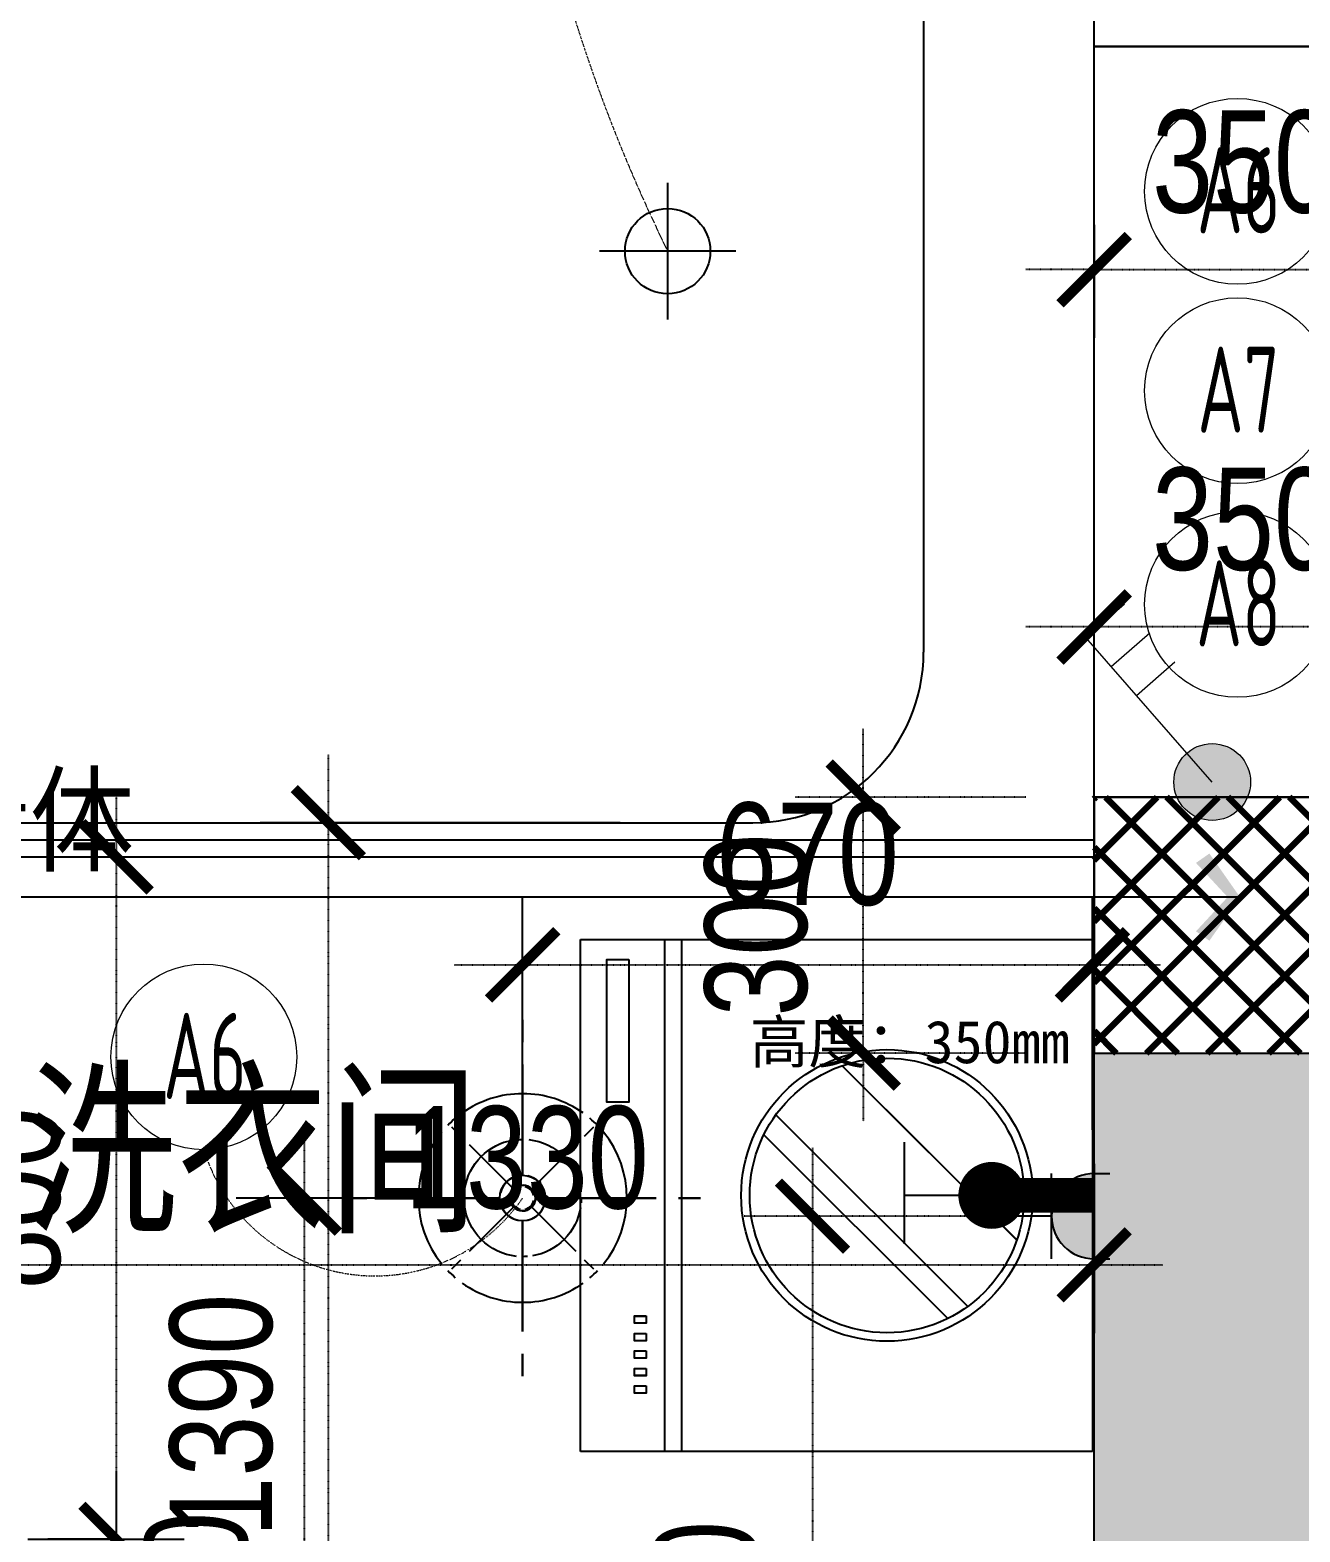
# Model space of a CAD drawing. Header units: millimetres. Extents: x -23568 to 99064, y -162914 to -58422.
# Drawn here: x 26440 to 27929, y -157088 to -155327 of the extents above; entities that cross this region are included whole.
import ezdxf
from ezdxf.enums import TextEntityAlignment as Align

# ---------------------------------------------------------------- set-up
doc = ezdxf.new("R2010")
doc.units = ezdxf.units.MM
doc.header["$LTSCALE"] = 0.01
doc.linetypes.add('ACAD_ISO03W100', pattern=[30, 12, -18])
for name, color, linetype in [('09-天花灯具', 53, 'Continuous'), ('FF-FURN【平面家具】', 51, 'Continuous'), ('FF-TEXT【平面文字】', 50, 'Continuous'), ('layer 1', 7, 'Continuous'), ('RC-Dim【灯具尺寸】', 2, 'Continuous'), ('RC-FIN【天花造型】', 30, 'Continuous'), ('X▲【插座定位】', 30, 'Continuous'), ('布局图框', 1, 'Continuous'), ('水路图', 126, 'Continuous'), ('给排水', 251, 'Continuous')]:
    doc.layers.add(name, color=color, linetype=linetype)
for name, color, linetype, lineweight in [('FF-Dim【平面家具尺】', 44, 'Continuous', 0), ('Q◆【 新建墙体填充】', 51, 'Continuous', 0), ('RC-Dim【天花尺寸】', 44, 'Continuous', 0), ('X▲【平面开关】', 31, 'Continuous', 0)]:
    doc.layers.add(name, color=color, linetype=linetype, lineweight=lineweight)
doc.styles.add('-宋体', font='simfang.ttf', dxfattribs={"width": 0.8})
doc.styles.add('CCD_DIM', font='ARCHS.SHX', dxfattribs={"width": 0.7})
doc.styles.add('DIM_FONT', font='SIMPLEX.shx', dxfattribs={"width": 0.8})
doc.styles.add('宋体', font='')
doc.styles.add('尺寸', font='')
doc.styles.add('英文字体', font='stylu.ttf', dxfattribs={"width": 0.8})
doc.styles.get('宋体').set_extended_font_data('SimSun')
doc.styles.get('尺寸').set_extended_font_data('SimSun')
doc.dimstyles.new('t-60', dxfattribs={"dimscale": 80, "dimtxt": 2.3, "dimasz": 1, "dimexe": 1, "dimexo": 1, "dimgap": 0.5, "dimtad": 0, "dimdec": 0, "dimrnd": 5, "dimzin": 0, "dimdsep": 46, "dimtxsty": '英文字体', "dimblk": 'ARCHTICK', "dimcen": 0.09, "dimdle": 1, "dimclrd": 8, "dimclre": 8, "dimclrt": 2, "dimadec": 0, "dimazin": 0, "dimtfac": 1, "dimtdec": 0, "dimtix": 1, "dimtmove": 2, "dimatfit": 2, "dimldrblk": 'DOT', "dimfxl": 0, "dimtvp": 1, "dimtolj": 1, "dimtzin": 0, "dimarcsym": 0})
doc.dimstyles.new('尺寸标注1：60', dxfattribs={"dimscale": 60, "dimtxt": 2, "dimasz": 1, "dimexe": 2, "dimexo": 2, "dimgap": 0.6, "dimtad": 1, "dimdec": 0, "dimdsep": 46, "dimtxsty": '宋体', "dimblk": 'WS-cj', "dimcen": 1, "dimclrd": 44, "dimclre": 44, "dimclrt": 2, "dimadec": 0, "dimazin": 2, "dimtfac": 1, "dimtdec": 4, "dimtix": 1, "dimtmove": 2, "dimatfit": 3, "dimldrblk": 'CCD_Leader_Arrow', "dimfxl": 0, "dimtolj": 1, "dimarcsym": 0})

# ---------------------------------------------------------------- blocks, each defined once
blk = doc.blocks.new('A$C1771071B')
at = {"color": 4}
for p, q in [((0, 0), (0, 600)), ((0, 600), (600, 600)), ((600, 600), (600, 0)), ((0, 118.4), (600, 118.4)), ((600, 0), (0, 0))]:
    blk.add_line(p, q, dxfattribs=at)
at = {"color": 8}
for p, q in [((352.3, 511.4), (147.9, 306.5)), ((430.1, 454), (205.6, 228.9)), ((444.2, 430.7), (228.9, 214.8)), ((0, 98.4), (600, 98.4))]:
    blk.add_line(p, q, dxfattribs=at)
for points in [[(441.3, 77), (449.9, 77), (449.9, 63.3), (441.3, 63.3)], [(461.8, 77), (470.3, 77), (470.3, 63.3), (461.8, 63.3)], [(482.3, 77), (490.8, 77), (490.8, 63.3), (482.3, 63.3)], [(502.7, 77), (511.3, 77), (511.3, 63.3), (502.7, 63.3)], [(523.2, 77), (531.7, 77), (531.7, 63.3), (523.2, 63.3)], [(23.5, 56.5), (190.6, 56.5), (190.6, 30.9), (23.5, 30.9)]]:
    blk.add_lwpolyline(points, close=True, dxfattribs=at)
for radius in [170.9, 160.9]:
    blk.add_circle((300, 359.2), radius, dxfattribs=at)
blk = doc.blocks.new('_ArchTick')
at = {"color": 0, "linetype": 'ByBlock', "const_width": 0.15}
blk.add_lwpolyline([(-0.5, -0.5), (0.5, 0.5)], dxfattribs=at)
blk = doc.blocks.new('*D577')
at = {"layer": 'Defpoints', "color": 0, "transparency": 16777216}
for p in [(26357.5, -156576.2), (27687.5, -156576.2), (27687.5, -156774.4)]:
    blk.add_point(p, dxfattribs=at)
at = {"layer": 'FF-Dim【平面家具尺】', "color": 8, "lineweight": -2, "transparency": 16777216}
for p, q in [((26357.5, -156656.2), (26357.5, -156854.4)), ((27687.5, -156656.2), (27687.5, -156854.4))]:
    blk.add_line(p, q, dxfattribs=at)
at = {"layer": 'FF-Dim【平面家具尺】', "color": 8, "linetype": 'ACAD_ISO03W100', "lineweight": -2, "transparency": 16777216}
blk.add_line((26277.5, -156774.4), (27767.5, -156774.4), dxfattribs=at)
at = {"layer": 'FF-Dim【平面家具尺】', "color": 8, "lineweight": -2, "transparency": 16777216, "xscale": 80, "yscale": 80, "zscale": 80, "rotation": 180}
blk.add_blockref('_ArchTick', (26357.5, -156774.4), dxfattribs=at)
at = {"layer": 'FF-Dim【平面家具尺】', "color": 8, "lineweight": -2, "transparency": 16777216, "xscale": 80, "yscale": 80, "zscale": 80}
blk.add_blockref('_ArchTick', (27687.5, -156774.4), dxfattribs=at)
at = {"layer": 'FF-Dim【平面家具尺】', "color": 2, "transparency": 16777216, "insert": (27022.5, -156649.2), "char_height": 120, "attachment_point": 5, "style": '英文字体'}
blk.add_mtext('\\A1;1330', dxfattribs=at)
blk = doc.blocks.new('_DOT')
at = {"color": 0, "linetype": 'ByBlock'}
blk.add_line((-0.5, 0), (-1, 0), dxfattribs=at)
at = {"color": 0, "linetype": 'ByBlock', "const_width": 0.5}
blk.add_lwpolyline([(-0.25, 0, 1), (0.25, 0, 1)], format="xyb", close=True, dxfattribs=at)
blk = doc.blocks.new('*D579')
at = {"layer": 'Defpoints', "color": 0, "transparency": 16777216}
for p in [(26625.9, -157096.2), (26540.8, -157646.2), (26625.9, -157646.2)]:
    blk.add_point(p, dxfattribs=at)
at = {"layer": 'FF-Dim【平面家具尺】', "color": 8, "linetype": 'ACAD_ISO03W100', "lineweight": -2, "transparency": 16777216}
blk.add_line((26540.8, -157016.2), (26540.8, -157726.2), dxfattribs=at)
at = {"layer": 'FF-Dim【平面家具尺】', "color": 8, "lineweight": -2, "transparency": 16777216}
for p, q in [((26545.9, -157096.2), (26460.8, -157096.2)), ((26545.9, -157646.2), (26460.8, -157646.2))]:
    blk.add_line(p, q, dxfattribs=at)
at = {"layer": 'FF-Dim【平面家具尺】', "color": 8, "lineweight": -2, "transparency": 16777216, "xscale": 80, "yscale": 80, "zscale": 80}
for p, rotation in [((26540.8, -157096.2), 90), ((26540.8, -157646.2), 270)]:
    blk.add_blockref('_ArchTick', p, dxfattribs=dict(at, rotation=rotation))
at = {"layer": 'FF-Dim【平面家具尺】', "color": 2, "transparency": 16777216, "insert": (26414.8, -157371.2), "char_height": 120, "attachment_point": 5, "rotation": 90, "style": '英文字体'}
blk.add_mtext('\\A1;550', dxfattribs=at)
blk = doc.blocks.new('*D580')
at = {"layer": 'Defpoints', "color": 0, "transparency": 16777216}
for p in [(26357.5, -156296.2), (26357.5, -157096.2), (26540.8, -157096.2)]:
    blk.add_point(p, dxfattribs=at)
at = {"layer": 'FF-Dim【平面家具尺】', "color": 8, "linetype": 'ACAD_ISO03W100', "lineweight": -2, "transparency": 16777216}
blk.add_line((26540.8, -156216.2), (26540.8, -157176.2), dxfattribs=at)
at = {"layer": 'FF-Dim【平面家具尺】', "color": 8, "lineweight": -2, "transparency": 16777216}
for p, q in [((26437.5, -156296.2), (26620.8, -156296.2)), ((26437.5, -157096.2), (26620.8, -157096.2))]:
    blk.add_line(p, q, dxfattribs=at)
at = {"layer": 'FF-Dim【平面家具尺】', "color": 8, "lineweight": -2, "transparency": 16777216, "xscale": 80, "yscale": 80, "zscale": 80}
for p, rotation in [((26540.8, -156296.2), 90), ((26540.8, -157096.2), 270)]:
    blk.add_blockref('_ArchTick', p, dxfattribs=dict(at, rotation=rotation))
at = {"layer": 'FF-Dim【平面家具尺】', "color": 2, "transparency": 16777216, "insert": (26415.8, -156696.2), "char_height": 120, "attachment_point": 5, "rotation": 90, "style": '英文字体'}
blk.add_mtext('\\A1;800', dxfattribs=at)
blk = doc.blocks.new('ADFADAW')
at = {"layer": 'Defpoints'}
h = blk.add_hatch(color=251, dxfattribs=at)
h.dxf.hatch_style = 1
h.paths.add_polyline_path([(22067.5, -166462.6), (21407.5, -166462.6), (21407.5, -171702.6), (21627.5, -171702.6), (21697.5, -171702.6), (21697.5, -167912.6), (22067.5, -167912.6)])
h.paths.add_polyline_path([(27427.5, -167912.6), (27687.5, -167912.6), (27687.5, -170562.6), (28037.5, -170562.6), (28037.5, -167312.6), (28037.5, -166702.6), (27427.5, -166702.6)])
h.paths.add_polyline_path([(30847.5, -167312.6), (30847.5, -169162.6), (31027.5, -169162.6), (31027.5, -166462.6), (30447.5, -166462.6), (30447.5, -166702.6), (30447.5, -167312.6)])
h.paths.add_polyline_path([(32877.5, -171702.6), (32877.5, -168722.6), (32477.5, -168722.6), (32477.5, -168962.6), (32637.5, -168962.6), (32637.5, -171462.6), (29557.5, -171462.6), (29557.5, -174282.6), (29797.5, -174282.6), (29797.5, -171702.6)])
h.paths.add_polyline_path([(28037.5, -172742.6), (27687.5, -172742.6), (27687.5, -175132.6), (28037.5, -175132.6)])
h.paths.add_polyline_path([(19547.5, -175182.6), (20787.5, -175182.6), (20787.5, -174942.6), (19787.5, -174942.6), (19787.5, -171702.6), (19787.5, -171462.6), (19547.5, -171462.6)])
at = {"layer": 'Defpoints', "color": 251}
for p, q in [((27687.5, -171562.6), (27687.5, -171462.6)), ((29557.5, -171562.6), (27687.5, -171562.6)), ((27687.5, -171562.6), (28037.5, -171562.6)), ((27687.5, -172442.6), (27687.5, -171562.6)), ((28037.5, -172442.6), (27687.5, -172442.6)), ((28037.5, -172442.6), (27687.5, -172442.6)), ((27687.5, -172442.6), (27687.5, -172742.6)), ((25957.5, -172492.6), (27687.5, -172492.6)), ((25957.5, -172512.6), (27687.5, -172512.6)), ((27085.4, -172609.5), (27685.4, -172609.5)), ((27085.4, -173209.5), (27085.4, -172609.5)), ((27183.8, -172609.5), (27183.8, -173209.5)), ((27203.8, -172609.5), (27203.8, -173209.5)), ((27685.4, -172609.5), (27685.4, -173209.5)), ((27116.3, -172800.1), (27116.3, -172632.9)), ((27116.3, -172632.9), (27141.9, -172632.9)), ((27141.9, -172632.9), (27141.9, -172800.1)), ((27687.5, -175132.6), (27687.5, -172742.6)), ((27687.5, -172742.6), (28037.5, -172742.6)), ((27687.5, -172742.6), (28037.5, -172742.6)), ((27596.8, -172961.7), (27391.9, -172757.4)), ((27141.9, -172800.1), (27116.3, -172800.1)), ((27539.4, -173039.5), (27314.3, -172815)), ((27516.1, -173053.6), (27300.2, -172838.3)), ((27148.7, -173059.3), (27148.7, -173050.8)), ((27148.7, -173050.8), (27162.4, -173050.8)), ((27162.4, -173059.3), (27148.7, -173059.3)), ((27162.4, -173050.8), (27162.4, -173059.3)), ((27148.7, -173079.8), (27148.7, -173071.3)), ((27148.7, -173071.3), (27162.4, -173071.3)), ((27162.4, -173071.3), (27162.4, -173079.8)), ((27162.4, -173079.8), (27148.7, -173079.8)), ((27148.7, -173100.3), (27148.7, -173091.7)), ((27148.7, -173091.7), (27162.4, -173091.7)), ((27162.4, -173091.7), (27162.4, -173100.3)), ((27162.4, -173100.3), (27148.7, -173100.3)), ((27148.7, -173120.7), (27148.7, -173112.2)), ((27148.7, -173112.2), (27162.4, -173112.2)), ((27162.4, -173112.2), (27162.4, -173120.7)), ((27162.4, -173120.7), (27148.7, -173120.7)), ((27148.7, -173141.2), (27148.7, -173132.7)), ((27148.7, -173132.7), (27162.4, -173132.7)), ((27162.4, -173141.2), (27148.7, -173141.2)), ((27162.4, -173132.7), (27162.4, -173141.2)), ((27685.4, -173209.5), (27085.4, -173209.5))]:
    blk.add_line(p, q, dxfattribs=at)
for radius in [170.9, 160.9]:
    blk.add_circle((27444.6, -172909.5), radius, dxfattribs=at)
at = {"layer": 'Defpoints', "color": 251, "linetype": 'ByBlock', "style": 'DIM_FONT', "width": 0.8, "flags": 9}
for tag, p, rotation in [('XSIZE', (30947.5, -169789.4), 90), ('YSIZE', (30947.5, -169789.4), 90), ('XSIZE', (28643.3, -174042.6), 180), ('YSIZE', (28643.3, -174042.6), 180)]:
    blk.add_attdef(tag, p, '', height=0.457, rotation=rotation, dxfattribs=at)
blk = doc.blocks.new('*D652')
at = {"layer": 'Defpoints', "color": 0, "lineweight": 100, "transparency": 16777216}
for p in [(27211.7, -156256.2), (26789.7, -157646.2), (27211.7, -157646.2)]:
    blk.add_point(p, dxfattribs=at)
at = {"layer": 'RC-Dim【天花尺寸】', "color": 8, "linetype": 'ACAD_ISO03W100', "lineweight": -2, "transparency": 16777216}
blk.add_line((26789.7, -156176.2), (26789.7, -157726.2), dxfattribs=at)
at = {"layer": 'RC-Dim【天花尺寸】', "color": 8, "lineweight": -2, "transparency": 16777216}
for p, q in [((27131.7, -156256.2), (26709.7, -156256.2)), ((27131.7, -157646.2), (26709.7, -157646.2))]:
    blk.add_line(p, q, dxfattribs=at)
at = {"layer": 'RC-Dim【天花尺寸】', "color": 8, "lineweight": -2, "transparency": 16777216, "xscale": 80, "yscale": 80, "zscale": 80}
for p, rotation in [((26789.7, -156256.2), 90), ((26789.7, -157646.2), 270)]:
    blk.add_blockref('_ArchTick', p, dxfattribs=dict(at, rotation=rotation))
at = {"layer": 'RC-Dim【天花尺寸】', "color": 2, "transparency": 16777216, "insert": (26664.5, -156951.2), "char_height": 120, "attachment_point": 5, "rotation": 90, "style": '英文字体'}
blk.add_mtext('\\A1;1390', dxfattribs=at)
blk = doc.blocks.new('*D653')
at = {"layer": 'Defpoints', "color": 0, "lineweight": 100, "transparency": 16777216}
for p in [(27687.5, -155475.5), (28037.5, -155475.5), (28037.5, -155607.9)]:
    blk.add_point(p, dxfattribs=at)
at = {"layer": 'RC-Dim【天花尺寸】', "color": 8, "lineweight": -2, "transparency": 16777216}
for p, q in [((27687.5, -155555.5), (27687.5, -155687.9)), ((28037.5, -155555.5), (28037.5, -155687.9))]:
    blk.add_line(p, q, dxfattribs=at)
at = {"layer": 'RC-Dim【天花尺寸】', "color": 8, "linetype": 'ACAD_ISO03W100', "lineweight": -2, "transparency": 16777216}
for p, q in [((27687.5, -155607.9), (27607.5, -155607.9)), ((27687.5, -155607.9), (28037.5, -155607.9)), ((28037.5, -155607.9), (28117.5, -155607.9))]:
    blk.add_line(p, q, dxfattribs=at)
at = {"layer": 'RC-Dim【天花尺寸】', "color": 8, "lineweight": -2, "transparency": 16777216, "xscale": 80, "yscale": 80, "zscale": 80}
blk.add_blockref('_ArchTick', (27687.5, -155607.9), dxfattribs=at)
at = {"layer": 'RC-Dim【天花尺寸】', "color": 8, "lineweight": -2, "transparency": 16777216, "xscale": 80, "yscale": 80, "zscale": 80, "rotation": 180}
blk.add_blockref('_ArchTick', (28037.5, -155607.9), dxfattribs=at)
at = {"layer": 'RC-Dim【天花尺寸】', "color": 2, "transparency": 16777216, "insert": (27862.5, -155481.9), "char_height": 120, "attachment_point": 5, "style": '英文字体'}
blk.add_mtext('\\A1;350', dxfattribs=at)
blk = doc.blocks.new('WERAWERAWE')
at = {"color": 250, "linetype": 'Continuous'}
for p, q in [((106863.5, -18799.3), (106863.5, -18775)), ((106863.5, -18775), (106863.5, -18799.3)), ((106863.5, -18944.5), (106863.5, -18823.6)), ((106863.5, -18823.6), (106863.5, -18944.5)), ((106669.1, -18969.4), (106693.4, -18969.4)), ((106693.4, -18969.4), (106669.1, -18969.4)), ((106717.7, -18969.4), (106838.6, -18969.4)), ((106838.6, -18969.4), (106717.7, -18969.4)), ((106888.5, -18969.4), (107009.4, -18969.4)), ((107009.4, -18969.4), (106888.5, -18969.4)), ((107058, -18969.4), (107033.7, -18969.4)), ((107033.7, -18969.4), (107058, -18969.4)), ((106863.5, -19115.3), (106863.5, -18994.4)), ((106863.5, -18994.4), (106863.5, -19115.3)), ((106863.5, -19163.9), (106863.5, -19139.6)), ((106863.5, -19139.6), (106863.5, -19163.9))]:
    blk.add_line(p, q, dxfattribs=at)
at = {"color": 53, "linetype": 'Continuous'}
for p, q in [((106786.2, -18892.1), (106795.9, -18901.8)), ((106795.9, -18901.8), (106786.2, -18892.1)), ((106931.2, -18901.8), (106940.9, -18892.1)), ((106940.9, -18892.1), (106931.2, -18901.8)), ((106805.5, -18911.4), (106853.6, -18959.5)), ((106853.6, -18959.5), (106805.5, -18911.4)), ((106873.5, -18959.5), (106921.6, -18911.4)), ((106921.6, -18911.4), (106873.5, -18959.5)), ((106805.5, -19027.5), (106853.6, -18979.4)), ((106853.6, -18979.4), (106805.5, -19027.5)), ((106873.5, -18979.4), (106921.6, -19027.5)), ((106921.6, -19027.5), (106873.5, -18979.4)), ((106786.2, -19046.8), (106795.9, -19037.1)), ((106795.9, -19037.1), (106786.2, -19046.8)), ((106931.2, -19037.1), (106940.9, -19046.8)), ((106940.9, -19046.8), (106931.2, -19037.1))]:
    blk.add_line(p, q, dxfattribs=at)
for major_axis, start_param, end_param in [((113.9, 0), 0.888609, 2.25296), ((111.3, 24.3), 2.125594, 2.22504), ((-111.2, 24.8), 4.06263, 4.162076), ((-113.9, 0.4), -0.613826, 0.003279), ((113.9, 0.4), -0.003338, 0.613767), ((12.5, 0.1), 1.791898, 2.9004), ((-12.5, 0.1), 3.382057, 4.49056), ((113.9, 0.4), 3.138263, 3.755368), ((-12.5, 0.1), 0.240329, 1.348832), ((12.5, 0.1), -1.349407, -0.240905), ((-113.9, 0.4), 2.527791, 3.144896), ((-111.3, 24.5), 0.918242, 1.017688), ((-111.3, 24.5), 0.918242, 1.017688), ((111.2, 24.6), -1.01888, -0.919434), ((111.2, 24.6), -1.01888, -0.919434), ((113.9, 0), 4.03019, 5.394541)]:
    blk.add_ellipse((106863.5, -18969.4), major_axis=major_axis, ratio=1, start_param=start_param, end_param=end_param, dxfattribs=at)
at = {"color": 8, "linetype": 'Continuous'}
for major_axis, start_param, end_param in [((111.3, 24.3), 2.125594, 2.22504), ((-111.2, 24.8), 4.06263, 4.162076)]:
    blk.add_ellipse((106863.5, -18969.4), major_axis=major_axis, ratio=1, start_param=start_param, end_param=end_param, dxfattribs=at)
at = {"color": 250, "linetype": 'Continuous', "extrusion": (0, 0, -1)}
for major_axis, start_param, end_param in [((45.3, 45.3), 4.030214, 5.394564), ((45.3, 45.3), -0.801005, -0.701559), ((45.3, 45.3), -0.801005, -0.701559), ((45.3, 45.3), -0.617105, 0), ((46, 44.7), -0.014483, 0.602622), ((45.3, 45.3), 3.843152, 3.942598), ((45.3, 45.3), 3.843152, 3.942598), ((45.3, 45.3), 0.701559, 0.801005), ((45.3, 45.3), 0.701559, 0.801005), ((46, 44.7), 3.127109, 3.744214), ((45.3, 45.3), 0.888621, 2.252972), ((45.3, 45.3), 2.524488, 3.141593), ((45.3, 45.3), 2.340587, 2.440033), ((45.3, 45.3), 2.340587, 2.440033)]:
    blk.add_ellipse((106863.5, -18969.4), major_axis=major_axis, ratio=1, start_param=start_param, end_param=end_param, dxfattribs=at)
at = {"color": 250, "linetype": 'Continuous'}
for major_axis, start_param, end_param in [((-24.9, 0), 3.141593, 9.424778), ((24.9, 0.3), 1.789211, 2.897713), ((-24.9, 0.3), 3.385683, 4.494186), ((-24.9, 0.3), 0.243913, 1.352416), ((24.9, 0.3), -1.352603, -0.2441)]:
    blk.add_ellipse((106863.5, -18969.4), major_axis=major_axis, ratio=1, start_param=start_param, end_param=end_param, dxfattribs=at)
at = {"color": 53, "linetype": 'Continuous', "extrusion": (0, 0, -1)}
for major_axis, start_param, end_param in [((10.2, 9.6), 4.712363, 10.995548), ((9.91, 9.91), -1.33965, -0.231147), ((9.91, 9.91), 3.372739, 4.481242), ((9.91, 9.91), 0.231147, 1.33965)]:
    blk.add_ellipse((106863.5, -18969.4), major_axis=major_axis, ratio=1, start_param=start_param, end_param=end_param, dxfattribs=at)
at = {"color": 8, "linetype": 'Continuous', "extrusion": (0, 0, -1)}
blk.add_ellipse((106863.5, -18969.4), major_axis=(9.91, 9.91), ratio=1, start_param=1.801943, end_param=2.910446, dxfattribs=at)
blk = doc.blocks.new('*D663')
at = {"layer": 'Defpoints', "color": 0, "lineweight": 100, "transparency": 16777216}
for p in [(27685.4, -156422.8), (27017.5, -156696.2), (27685.4, -156696.2)]:
    blk.add_point(p, dxfattribs=at)
at = {"layer": 'RC-Dim【灯具尺寸】', "color": 8, "lineweight": -2, "transparency": 16777216}
for p, q in [((27017.5, -156616.2), (27017.5, -156342.8)), ((27685.4, -156616.2), (27685.4, -156342.8))]:
    blk.add_line(p, q, dxfattribs=at)
at = {"layer": 'RC-Dim【灯具尺寸】', "color": 8, "linetype": 'ACAD_ISO03W100', "lineweight": -2, "transparency": 16777216}
blk.add_line((26937.5, -156422.8), (27765.4, -156422.8), dxfattribs=at)
at = {"layer": 'RC-Dim【灯具尺寸】', "color": 8, "lineweight": -2, "transparency": 16777216, "xscale": 80, "yscale": 80, "zscale": 80, "rotation": 180}
blk.add_blockref('_ArchTick', (27017.5, -156422.8), dxfattribs=at)
at = {"layer": 'RC-Dim【灯具尺寸】', "color": 8, "lineweight": -2, "transparency": 16777216, "xscale": 80, "yscale": 80, "zscale": 80}
blk.add_blockref('_ArchTick', (27685.4, -156422.8), dxfattribs=at)
at = {"layer": 'RC-Dim【灯具尺寸】', "color": 2, "transparency": 16777216, "insert": (27351.4, -156293.4), "char_height": 120, "attachment_point": 5, "style": '英文字体'}
blk.add_mtext('\\A1;670', dxfattribs=at)
blk = doc.blocks.new('*D664')
at = {"layer": 'Defpoints', "color": 0, "lineweight": 100, "transparency": 16777216}
for p in [(27017.5, -156696.2), (26761.5, -157646.2), (27017.5, -157646.2)]:
    blk.add_point(p, dxfattribs=at)
at = {"layer": 'RC-Dim【灯具尺寸】', "color": 8, "linetype": 'ACAD_ISO03W100', "lineweight": -2, "transparency": 16777216}
blk.add_line((26761.5, -156616.2), (26761.5, -157726.2), dxfattribs=at)
at = {"layer": 'RC-Dim【灯具尺寸】', "color": 8, "lineweight": -2, "transparency": 16777216}
for p, q in [((26937.5, -156696.2), (26681.5, -156696.2)), ((26937.5, -157646.2), (26681.5, -157646.2))]:
    blk.add_line(p, q, dxfattribs=at)
at = {"layer": 'RC-Dim【灯具尺寸】', "color": 8, "lineweight": -2, "transparency": 16777216, "xscale": 80, "yscale": 80, "zscale": 80}
for p, rotation in [((26761.5, -156696.2), 90), ((26761.5, -157646.2), 270)]:
    blk.add_blockref('_ArchTick', p, dxfattribs=dict(at, rotation=rotation))
at = {"layer": 'RC-Dim【灯具尺寸】', "color": 2, "transparency": 16777216, "insert": (26635.5, -157171.2), "char_height": 120, "attachment_point": 5, "rotation": 90, "style": '英文字体'}
blk.add_mtext('\\A1;950', dxfattribs=at)
blk = doc.blocks.new('*U667')
blk.add_hatch(color=0).paths.add_polyline_path([(-0.6, 0, 1), (0.6, 0, 1)])
for p, q in [((0, 0), (2.121, 2.121)), ((2.121, 2.121), (2.687, 1.556)), ((1.697, 1.697), (2.263, 1.131)), ((1.273, 1.273), (1.838, 0.707))]:
    blk.add_line(p, q)
blk.add_circle((0, 0), 0.6)
blk = doc.blocks.new('A$C0D393392')
blk.add_hatch(color=0).paths.add_polyline_path([(148, 27.1, 1), (0, 27.1)])
for p, q in [((74, 101.1), (74, 179.5)), ((0, 101.1), (148, 101.1)), ((0, 27.1), (148, 27.1)), ((0, 27.1), (0, 0)), ((148, 27.1), (148, 0))]:
    blk.add_line(p, q)
blk.add_arc((74, 27.1), 74, 0, 180)
blk = doc.blocks.new('*D680')
at = {"layer": 'Defpoints', "color": 0, "linetype": 'ACAD_ISO03W100', "lineweight": 100, "transparency": 16777216}
for p in [(27687.5, -156717.4), (27357.3, -157646.2), (27687.5, -157646.2)]:
    blk.add_point(p, dxfattribs=at)
at = {"layer": 'X▲【插座定位】', "color": 8, "linetype": 'ACAD_ISO03W100', "lineweight": -2, "transparency": 16777216}
for p, q in [((27357.3, -156637.4), (27357.3, -157726.2)), ((27607.5, -156717.4), (27277.3, -156717.4)), ((27607.5, -157646.2), (27277.3, -157646.2))]:
    blk.add_line(p, q, dxfattribs=at)
at = {"layer": 'X▲【插座定位】', "color": 8, "linetype": 'ACAD_ISO03W100', "lineweight": -2, "transparency": 16777216, "xscale": 80, "yscale": 80, "zscale": 80}
for p, rotation in [((27357.3, -156717.4), 90), ((27357.3, -157646.2), 270)]:
    blk.add_blockref('_ArchTick', p, dxfattribs=dict(at, rotation=rotation))
at = {"layer": 'X▲【插座定位】', "color": 2, "linetype": 'ACAD_ISO03W100', "lineweight": 100, "transparency": 16777216, "insert": (27232.2, -157181.8), "char_height": 120, "attachment_point": 5, "rotation": 90, "style": '英文字体'}
blk.add_mtext('\\A1;930', dxfattribs=at)
blk = doc.blocks.new('jjjjj')
at = {"layer": '水路图', "color": 3, "ltscale": 0.5}
for p, q in [((-38677.7, -531850.4), (-38836.8, -531850.4)), ((-38760.9, -531987.3), (-38760.9, -531850.4)), ((-38760.9, -531987.3), (-38760.9, -532144.6))]:
    blk.add_line(p, q, dxfattribs=at)
at = {"layer": '水路图', "color": 3, "ltscale": 0.5, "const_width": 54}
blk.add_lwpolyline([(-38735.6, -531987.3, 1), (-38786.2, -531987.3, 1)], format="xyb", close=True, dxfattribs=at)
blk.add_lwpolyline([(-38760.9, -531987.3), (-38760.9, -532144.6)], dxfattribs=at)
at = {"layer": '水路图', "color": 3, "ltscale": 0.5}
for start, end in [(360, 180), (180, 360)]:
    blk.add_arc((-38760.9, -531987.3), 25.3, start, end, dxfattribs=at)
blk = doc.blocks.new('*D699')
at = {"layer": 'Defpoints', "color": 0, "linetype": 'ACAD_ISO03W100', "lineweight": 100, "transparency": 16777216}
for p in [(27416.8, -156226.2), (27687.5, -156226.2), (27687.5, -156526.2)]:
    blk.add_point(p, dxfattribs=at)
at = {"layer": 'Q◆【 新建墙体填充】', "color": 8, "linetype": 'ACAD_ISO03W100', "lineweight": -2, "transparency": 16777216}
for p, q in [((27416.8, -156226.2), (27416.8, -156146.2)), ((27607.5, -156226.2), (27336.8, -156226.2)), ((27416.8, -156526.2), (27416.8, -156226.2)), ((27607.5, -156526.2), (27336.8, -156526.2)), ((27416.8, -156526.2), (27416.8, -156606.2))]:
    blk.add_line(p, q, dxfattribs=at)
at = {"layer": 'Q◆【 新建墙体填充】', "color": 8, "linetype": 'ACAD_ISO03W100', "lineweight": -2, "transparency": 16777216, "xscale": 80, "yscale": 80, "zscale": 80}
for p, rotation in [((27416.8, -156226.2), 270), ((27416.8, -156526.2), 90)]:
    blk.add_blockref('_ArchTick', p, dxfattribs=dict(at, rotation=rotation))
at = {"layer": 'Q◆【 新建墙体填充】', "color": 2, "linetype": 'ACAD_ISO03W100', "lineweight": 100, "transparency": 16777216, "insert": (27291.6, -156376.2), "char_height": 120, "attachment_point": 5, "rotation": 90, "style": '英文字体'}
blk.add_mtext('\\A1;300', dxfattribs=at)
blk = doc.blocks.new('CCD_Leader_Arrow')
at = {"color": 50, "linetype": 'ByBlock'}
blk.add_line((0, 0), (-1, 0), dxfattribs=at)
for points in [[(-0.859, 0.668), (-0.597, 0.852), (-0.24, 0), (0, 0)], [(-0.859, -0.668), (-0.597, -0.852), (-0.24, 0), (0, 0)]]:
    blk.add_solid(points, dxfattribs=at)
blk = doc.blocks.new('WS-cj')
blk.add_hatch(color=2).paths.add_polyline_path([(0.588, 0.818), (-0.818, -0.588), (-0.588, -0.818), (0.818, 0.588)])
at = {"color": 2, "linetype": 'ByBlock', "lineweight": 0}
for p, q in [((-1.1, 0), (0, 0)), ((0, 0), (1.1, 0))]:
    blk.add_line(p, q, dxfattribs=at)
at = {"color": 2}
blk.add_lwpolyline([(0.588, 0.818), (-0.818, -0.588), (-0.588, -0.818), (0.818, 0.588)], close=True, dxfattribs=at)
blk = doc.blocks.new('*D700')
at = {"layer": 'Defpoints', "color": 0, "linetype": 'ACAD_ISO03W100', "lineweight": 100, "transparency": 16777216}
for p in [(27687.5, -156026.7), (27687.5, -156226.2), (28037.5, -156226.2)]:
    blk.add_point(p, dxfattribs=at)
at = {"layer": 'Q◆【 新建墙体填充】', "color": 8, "linetype": 'ACAD_ISO03W100', "lineweight": -2, "transparency": 16777216}
for p, q in [((27687.5, -156146.2), (27687.5, -155946.7)), ((28037.5, -156146.2), (28037.5, -155946.7)), ((27687.5, -156026.7), (27607.5, -156026.7)), ((28037.5, -156026.7), (27687.5, -156026.7)), ((28037.5, -156026.7), (28117.5, -156026.7))]:
    blk.add_line(p, q, dxfattribs=at)
at = {"layer": 'Q◆【 新建墙体填充】', "color": 8, "linetype": 'ACAD_ISO03W100', "lineweight": -2, "transparency": 16777216, "xscale": 80, "yscale": 80, "zscale": 80}
blk.add_blockref('_ArchTick', (27687.5, -156026.7), dxfattribs=at)
at = {"layer": 'Q◆【 新建墙体填充】', "color": 8, "linetype": 'ACAD_ISO03W100', "lineweight": -2, "transparency": 16777216, "xscale": 80, "yscale": 80, "zscale": 80, "rotation": 180}
blk.add_blockref('_ArchTick', (28037.5, -156026.7), dxfattribs=at)
at = {"layer": 'Q◆【 新建墙体填充】', "color": 2, "linetype": 'ACAD_ISO03W100', "lineweight": 100, "transparency": 16777216, "insert": (27862.5, -155900.7), "char_height": 120, "attachment_point": 5, "style": '英文字体'}
blk.add_mtext('\\A1;350', dxfattribs=at)
blk = doc.blocks.new('SAEFSEFSF')
at = {"layer": 'layer 1'}
h = blk.add_hatch(color=251, dxfattribs=at)
h.dxf.hatch_style = 1
h.paths.add_polyline_path([(22067.5, -166651.7), (21407.5, -166651.7), (21407.5, -171891.7), (21627.5, -171891.7), (21697.5, -171891.7), (21697.5, -168101.7), (22067.5, -168101.7)])
h.paths.add_polyline_path([(27427.5, -168101.7), (27687.5, -168101.7), (27687.5, -170751.7), (28037.5, -170751.7), (28037.5, -167501.7), (28037.5, -166891.7), (27427.5, -166891.7)])
h.paths.add_polyline_path([(30847.5, -167501.7), (30847.5, -169351.7), (31027.5, -169351.7), (31027.5, -166651.7), (30447.5, -166651.7), (30447.5, -166891.7), (30447.5, -167501.7)])
h.paths.add_polyline_path([(32877.5, -171891.7), (32877.5, -168911.7), (32477.5, -168911.7), (32477.5, -169151.7), (32637.5, -169151.7), (32637.5, -171651.7), (29557.5, -171651.7), (29557.5, -174471.7), (29797.5, -174471.7), (29797.5, -171891.7)])
h.paths.add_polyline_path([(28037.5, -172931.7), (27687.5, -172931.7), (27687.5, -175321.7), (28037.5, -175321.7)])
h.paths.add_polyline_path([(19547.5, -175371.7), (20787.5, -175371.7), (20787.5, -175131.7), (19787.5, -175131.7), (19787.5, -171891.7), (19787.5, -171651.7), (19547.5, -171651.7)])
at = {"layer": 'layer 1', "color": 251}
for p, q in [((27687.5, -171751.7), (27687.5, -171651.7)), ((29557.5, -171751.7), (27687.5, -171751.7)), ((27687.5, -171751.7), (28037.5, -171751.7)), ((27687.5, -172631.7), (27687.5, -171751.7)), ((28037.5, -172631.7), (27687.5, -172631.7)), ((28037.5, -172631.7), (27687.5, -172631.7)), ((27687.5, -172631.7), (27687.5, -172931.7)), ((25957.5, -172681.7), (27687.5, -172681.7)), ((25957.5, -172701.7), (27687.5, -172701.7)), ((27085.4, -172798.6), (27685.4, -172798.6)), ((27085.4, -173398.6), (27085.4, -172798.6)), ((27183.8, -172798.6), (27183.8, -173398.6)), ((27203.8, -172798.6), (27203.8, -173398.6)), ((27685.4, -172798.6), (27685.4, -173398.6)), ((27116.3, -172989.2), (27116.3, -172822.1)), ((27116.3, -172822.1), (27141.9, -172822.1)), ((27141.9, -172822.1), (27141.9, -172989.2)), ((27687.5, -175321.7), (27687.5, -172931.7)), ((27687.5, -172931.7), (28037.5, -172931.7)), ((27687.5, -172931.7), (28037.5, -172931.7)), ((27596.8, -173150.9), (27391.9, -172946.6)), ((27141.9, -172989.2), (27116.3, -172989.2)), ((27539.4, -173228.7), (27314.3, -173004.2)), ((27516.1, -173242.8), (27300.2, -173027.5)), ((27148.7, -173248.5), (27148.7, -173240)), ((27148.7, -173240), (27162.4, -173240)), ((27162.4, -173248.5), (27148.7, -173248.5)), ((27162.4, -173240), (27162.4, -173248.5)), ((27148.7, -173268.9), (27148.7, -173260.4)), ((27148.7, -173260.4), (27162.4, -173260.4)), ((27162.4, -173268.9), (27148.7, -173268.9)), ((27162.4, -173260.4), (27162.4, -173268.9)), ((27148.7, -173289.4), (27148.7, -173280.9)), ((27148.7, -173280.9), (27162.4, -173280.9)), ((27162.4, -173289.4), (27148.7, -173289.4)), ((27162.4, -173280.9), (27162.4, -173289.4)), ((27148.7, -173309.9), (27148.7, -173301.4)), ((27148.7, -173301.4), (27162.4, -173301.4)), ((27162.4, -173301.4), (27162.4, -173309.9)), ((27162.4, -173309.9), (27148.7, -173309.9)), ((27148.7, -173330.3), (27148.7, -173321.8)), ((27148.7, -173321.8), (27162.4, -173321.8)), ((27162.4, -173321.8), (27162.4, -173330.3)), ((27162.4, -173330.3), (27148.7, -173330.3)), ((27685.4, -173398.6), (27085.4, -173398.6))]:
    blk.add_line(p, q, dxfattribs=at)
for radius in [170.9, 160.9]:
    blk.add_circle((27444.6, -173098.6), radius, dxfattribs=at)
at = {"layer": 'layer 1', "color": 251, "linetype": 'ByBlock', "style": 'DIM_FONT', "width": 0.8, "flags": 9}
for tag, p, rotation in [('XSIZE', (30947.5, -169978.6), 90), ('YSIZE', (30947.5, -169978.6), 90), ('XSIZE', (28643.3, -174231.7), 180), ('YSIZE', (28643.3, -174231.7), 180)]:
    blk.add_attdef(tag, p, '', height=0.457, rotation=rotation, dxfattribs=at)
blk = doc.blocks.new('A$C6FCF0001')
at = {"color": 8}
for p, q in [((0, 64.2), (0, -64)), ((64, 0), (-64, 0))]:
    blk.add_line(p, q, dxfattribs=at)
blk.add_circle((0, 0), 40)

msp = doc.modelspace()

# ---------------------------------------------------------------- hatches: boundary and pattern name
h = msp.add_hatch(color=8)
h.dxf.hatch_style = 1
h.paths.add_polyline_path([(22067.5, -150246.2), (21407.5, -150246.2), (21407.5, -155486.2), (21627.5, -155486.2), (21697.5, -155486.2), (21697.5, -151696.2), (22067.5, -151696.2)])
h.paths.add_polyline_path([(27427.5, -151696.2), (27687.5, -151696.2), (27687.5, -154346.2), (28037.5, -154346.2), (28037.5, -151096.2), (28037.5, -150486.2), (27427.5, -150486.2)])
h.paths.add_polyline_path([(30847.5, -151096.2), (30847.5, -152946.2), (31027.5, -152946.2), (31027.5, -150246.2), (30447.5, -150246.2), (30447.5, -150486.2), (30447.5, -151096.2)])
h.paths.add_polyline_path([(32877.5, -155486.2), (32877.5, -152506.2), (32477.5, -152506.2), (32477.5, -152746.2), (32637.5, -152746.2), (32637.5, -155246.2), (29557.5, -155246.2), (29557.5, -158066.2), (29797.5, -158066.2), (29797.5, -155486.2)])
h.paths.add_polyline_path([(28037.5, -156526.2), (27687.5, -156526.2), (27687.5, -158916.2), (28037.5, -158916.2)])
h.paths.add_polyline_path([(19547.5, -158966.2), (20787.5, -158966.2), (20787.5, -158726.2), (19787.5, -158726.2), (19787.5, -155486.2), (19787.5, -155246.2), (19547.5, -155246.2)])
at = {"layer": 'Q◆【 新建墙体填充】', "linetype": 'ACAD_ISO03W100', "lineweight": 100}
h = msp.add_hatch(dxfattribs=at)
h.set_pattern_fill('ANSI37', color=51, scale=16, style=0)
h.paths.add_polyline_path([(28037.5, -156226.2), (27687.5, -156226.2), (27687.5, -156526.2), (28037.5, -156526.2)])

# ---------------------------------------------------------------- linework, layer by layer
for p, q in [((27687.5, -155346.2), (27687.5, -155246.2)), ((29557.5, -155346.2), (27687.5, -155346.2)), ((27687.5, -158916.2), (27687.5, -156526.2)), ((27687.5, -156526.2), (28037.5, -156526.2))]:
    msp.add_line(p, q)
msp.add_lwpolyline([(27687.5, -156526.2), (28037.5, -156526.2), (28037.5, -156226.2), (27687.5, -156226.2)], close=True)
at = {"layer": 'FF-FURN【平面家具】', "color": 4}
for p, q in [((25957.5, -156276.2), (27687.5, -156276.2)), ((25957.5, -156296.2), (27687.5, -156296.2))]:
    msp.add_line(p, q, dxfattribs=at)
at = {"layer": 'RC-FIN【天花造型】'}
for p, q in [((27487.5, -152096.2), (27487.5, -156056.2)), ((25027.5, -156256.2), (27287.5, -156256.2))]:
    msp.add_line(p, q, dxfattribs=at)
msp.add_lwpolyline([(27427.5, -151696.2), (24397.5, -151697.3), (24397.5, -158466.2), (25957.5, -158466.2), (25957.5, -158676.2), (27687.5, -158676.2), (27687.5, -151696.2), (27427.5, -151696.2)], dxfattribs=at)
msp.add_arc((27287.5, -156056.2), 200, 270, 0, dxfattribs=at)
at = {"layer": 'X▲【平面开关】', "color": 2}
for centre in [(27855.5, -155516.1), (27855.5, -155749.8), (27855.5, -156000.3), (26643.7, -156530.7)]:
    msp.add_circle(centre, 108.9, dxfattribs=at)
at = {"layer": 'X▲【平面开关】', "linetype": 'ACAD_ISO03W100', "ltscale": 3}
for centre, radius, start, end in [((28880.2, -154751.1), 1887.4, 153.7448, 206.2552), ((26844.3, -156577.4), 210, 197.2145, 325.5585)]:
    msp.add_arc(centre, radius, start, end, dxfattribs=at)
at = {"layer": '布局图框'}
msp.add_lwpolyline([(24397.5, -158466.2), (25597.5, -158466.2), (25957.5, -158466.2), (25957.5, -158676.2), (27687.5, -158676.2), (27687.5, -157766.2), (25627.5, -157766.2), (25627.5, -157646.2), (27687.5, -157646.2), (27687.5, -156526.2), (27687.5, -156226.2), (28037.5, -156226.2), (29557.5, -156226.2), (29557.5, -155346.2), (27687.5, -155346.2), (27687.5, -155246.2), (27687.5, -155196.2), (27687.5, -154396.2), (27687.5, -154346.2), (27687.5, -151696.2), (27427.5, -151696.2), (27427.5, -150556.2), (24397.5, -150556.2)], dxfattribs=at)

# ---------------------------------------------------------------- block references
at = {"layer": '09-天花灯具', "xscale": 1.249999999999958, "yscale": 1.250000000568389, "zscale": 1.250000000313732}
msp.add_blockref('A$C6FCF0001', (27187.5, -155586.2), dxfattribs=at)
at = {"layer": '09-天花灯具', "xscale": 1.073507868692511, "yscale": 1.073507868692511, "zscale": 1.073507868692511, "rotation": 270}
msp.add_blockref('WERAWERAWE', (47381.3, -41977.3), dxfattribs=at)
at = {"layer": 'FF-FURN【平面家具】', "color": 8, "rotation": 270}
msp.add_blockref('A$C1771071B', (27085.4, -156393.1), dxfattribs=at)
at = {"layer": 'layer 1', "linetype": 'ACAD_ISO03W100', "lineweight": 100}
msp.add_blockref('SAEFSEFSF', (0, 16405.5), dxfattribs=at)
at = {"layer": 'RC-FIN【天花造型】'}
msp.add_blockref('ADFADAW', (0, 16216.4), dxfattribs=at)
at = {"layer": 'X▲【平面开关】', "xscale": 74.99930608239993, "yscale": 74.99930608239993, "zscale": 74.99930608239993, "rotation": 86.18113147905954}
msp.add_blockref('*U667', (27825.9, -156208.5), dxfattribs=at)
at = {"layer": 'X▲【插座定位】', "color": 53, "xscale": 0.6756756756756511, "yscale": 0.6756756757235034, "zscale": 0.6756756757382626, "rotation": 89.99999999999999}
msp.add_blockref('A$C0D393392', (27705.8, -156767.4), dxfattribs=at)
at = {"layer": '给排水', "color": 53, "xscale": 0.7497256013739388, "yscale": 0.7497256014612503, "zscale": 0.7497256014861298, "rotation": 90}
msp.add_blockref('jjjjj', (-371277, -127633), dxfattribs=at)

# ---------------------------------------------------------------- texts
at = {"layer": 'FF-TEXT【平面文字】', "color": 4, "insert": (26435.8, -156557.7), "char_height": 161.951, "width": 2270.994, "attachment_point": 1, "style": '-宋体'}
msp.add_mtext('{\\fNSimSun|b0|i0|c134|p49;洗衣间}', dxfattribs=at)
at = {"layer": 'Q◆【 新建墙体填充】', "style": '宋体', "width": 0.9}
msp.add_text('新建墙体', height=100, dxfattribs=at).set_placement((26071.3, -156303))
at = {"layer": 'X▲【平面开关】', "color": 2, "style": 'CCD_DIM', "width": 0.7}
for s, p in [('A6', (27856.7, -155565.2)), ('A7', (27856.7, -155798.9)), ('A8', (27856.7, -156049.4)), ('A6', (26645, -156579.8))]:
    msp.add_text(s, height=100.8, dxfattribs=at).set_placement(p, align=Align.CENTER)
at = {"layer": 'X▲【插座定位】', "color": 2, "insert": (27471.4, -156515.8), "char_height": 50, "attachment_point": 5, "style": '尺寸'}
msp.add_mtext('\\A1;{\\fNSimSun|b0|i0|c134|p49;高度：350mm}', dxfattribs=at)

# ---------------------------------------------------------------- dimensions: what is measured, and where the dimension line sits
at = {"layer": 'FF-Dim【平面家具尺】'}
for base, p1, p2, picture, middle in [((26540.8, -157096.2), (26357.5, -156296.2), (26357.5, -157096.2), '*D580', (26415.8, -156696.2)), ((26540.8, -157646.2), (26625.9, -157096.2), (26625.9, -157646.2), '*D579', (26414.8, -157371.2))]:
    dim = msp.add_linear_dim(base=base, p1=p1, p2=p2, angle=90, dimstyle='t-60', override={"dimtxt": 1.5, "dimzin": 8, "dimfxl": 6, "dimfxlon": 1}, dxfattribs=at)
    dim.commit()
    dim.dimension.update_dxf_attribs({"geometry": picture, "text_midpoint": middle})
dim = msp.add_linear_dim(base=(27687.5, -156774.4), p1=(26357.5, -156576.2), p2=(27687.5, -156576.2), dimstyle='t-60', override={"dimtxt": 1.5, "dimzin": 8, "dimfxl": 6, "dimfxlon": 1}, dxfattribs=at)
dim.commit()
dim.dimension.update_dxf_attribs({"geometry": '*D577', "text_midpoint": (27022.5, -156649.2)})
at = {"layer": 'Q◆【 新建墙体填充】', "linetype": 'ACAD_ISO03W100', "lineweight": 100}
dim = msp.add_aligned_dim(p1=(28037.5, -156226.2), p2=(27687.5, -156226.2), distance=-199.4, dimstyle='t-60', override={"dimtxt": 1.5, "dimzin": 8, "dimfxl": 5, "dimfxlon": 1}, dxfattribs=at)
dim.commit()
dim.dimension.update_dxf_attribs({"geometry": '*D700', "text_midpoint": (27862.5, -155900.7)})
dim = msp.add_linear_dim(base=(27416.8, -156226.2), p1=(27687.5, -156526.2), p2=(27687.5, -156226.2), angle=90, dimstyle='t-60', override={"dimtxt": 1.5, "dimzin": 8, "dimfxl": 5, "dimfxlon": 1}, dxfattribs=at)
dim.commit()
dim.dimension.update_dxf_attribs({"geometry": '*D699', "text_midpoint": (27291.6, -156376.2)})
at = {"layer": 'RC-Dim【天花尺寸】'}
for p1, p2, distance, picture, middle in [((27687.5, -155475.5), (28037.5, -155475.5), -132.4, '*D653', (27862.5, -155481.9)), ((27211.7, -156256.2), (27211.7, -157646.2), -422.1, '*D652', (26664.5, -156951.2))]:
    dim = msp.add_aligned_dim(p1=p1, p2=p2, distance=distance, dimstyle='t-60', override={"dimtxt": 1.5, "dimzin": 8, "dimfxl": 6, "dimfxlon": 1}, dxfattribs=at)
    dim.commit()
    dim.dimension.update_dxf_attribs({"geometry": picture, "text_midpoint": middle})
at = {"layer": 'RC-Dim【灯具尺寸】'}
dim = msp.add_linear_dim(base=(27685.4, -156422.8), p1=(27017.5, -156696.2), p2=(27685.4, -156696.2), dimstyle='t-60', override={"dimtxt": 1.5, "dimzin": 8, "dimfxl": 6, "dimfxlon": 1}, dxfattribs=at)
dim.commit()
dim.dimension.update_dxf_attribs({"geometry": '*D663', "text_midpoint": (27351.4, -156293.4)})
dim = msp.add_linear_dim(base=(26761.5, -157646.2), p1=(27017.5, -156696.2), p2=(27017.5, -157646.2), angle=90, dimstyle='t-60', override={"dimtxt": 1.5, "dimzin": 8, "dimfxl": 6, "dimfxlon": 1}, dxfattribs=at)
dim.commit()
dim.dimension.update_dxf_attribs({"geometry": '*D664', "text_midpoint": (26635.5, -157171.2)})
at = {"layer": 'X▲【插座定位】', "linetype": 'ACAD_ISO03W100', "lineweight": 100}
dim = msp.add_aligned_dim(p1=(27687.5, -156717.4), p2=(27687.5, -157646.2), distance=-330.1, dimstyle='t-60', override={"dimtxt": 1.5, "dimzin": 8, "dimfxl": 5, "dimfxlon": 1}, dxfattribs=at)
dim.commit()
dim.dimension.update_dxf_attribs({"geometry": '*D680', "text_midpoint": (27232.2, -157181.8)})

# ---------------------------------------------------------------- leaders
at = {"layer": 'Q◆【 新建墙体填充】'}
msp.add_leader([(27858.4, -156343.4), (26839.4, -156343.4), (26071.3, -156343.4)], dimstyle='尺寸标注1：60', dxfattribs=at)

doc.saveas('drawing.dxf')
